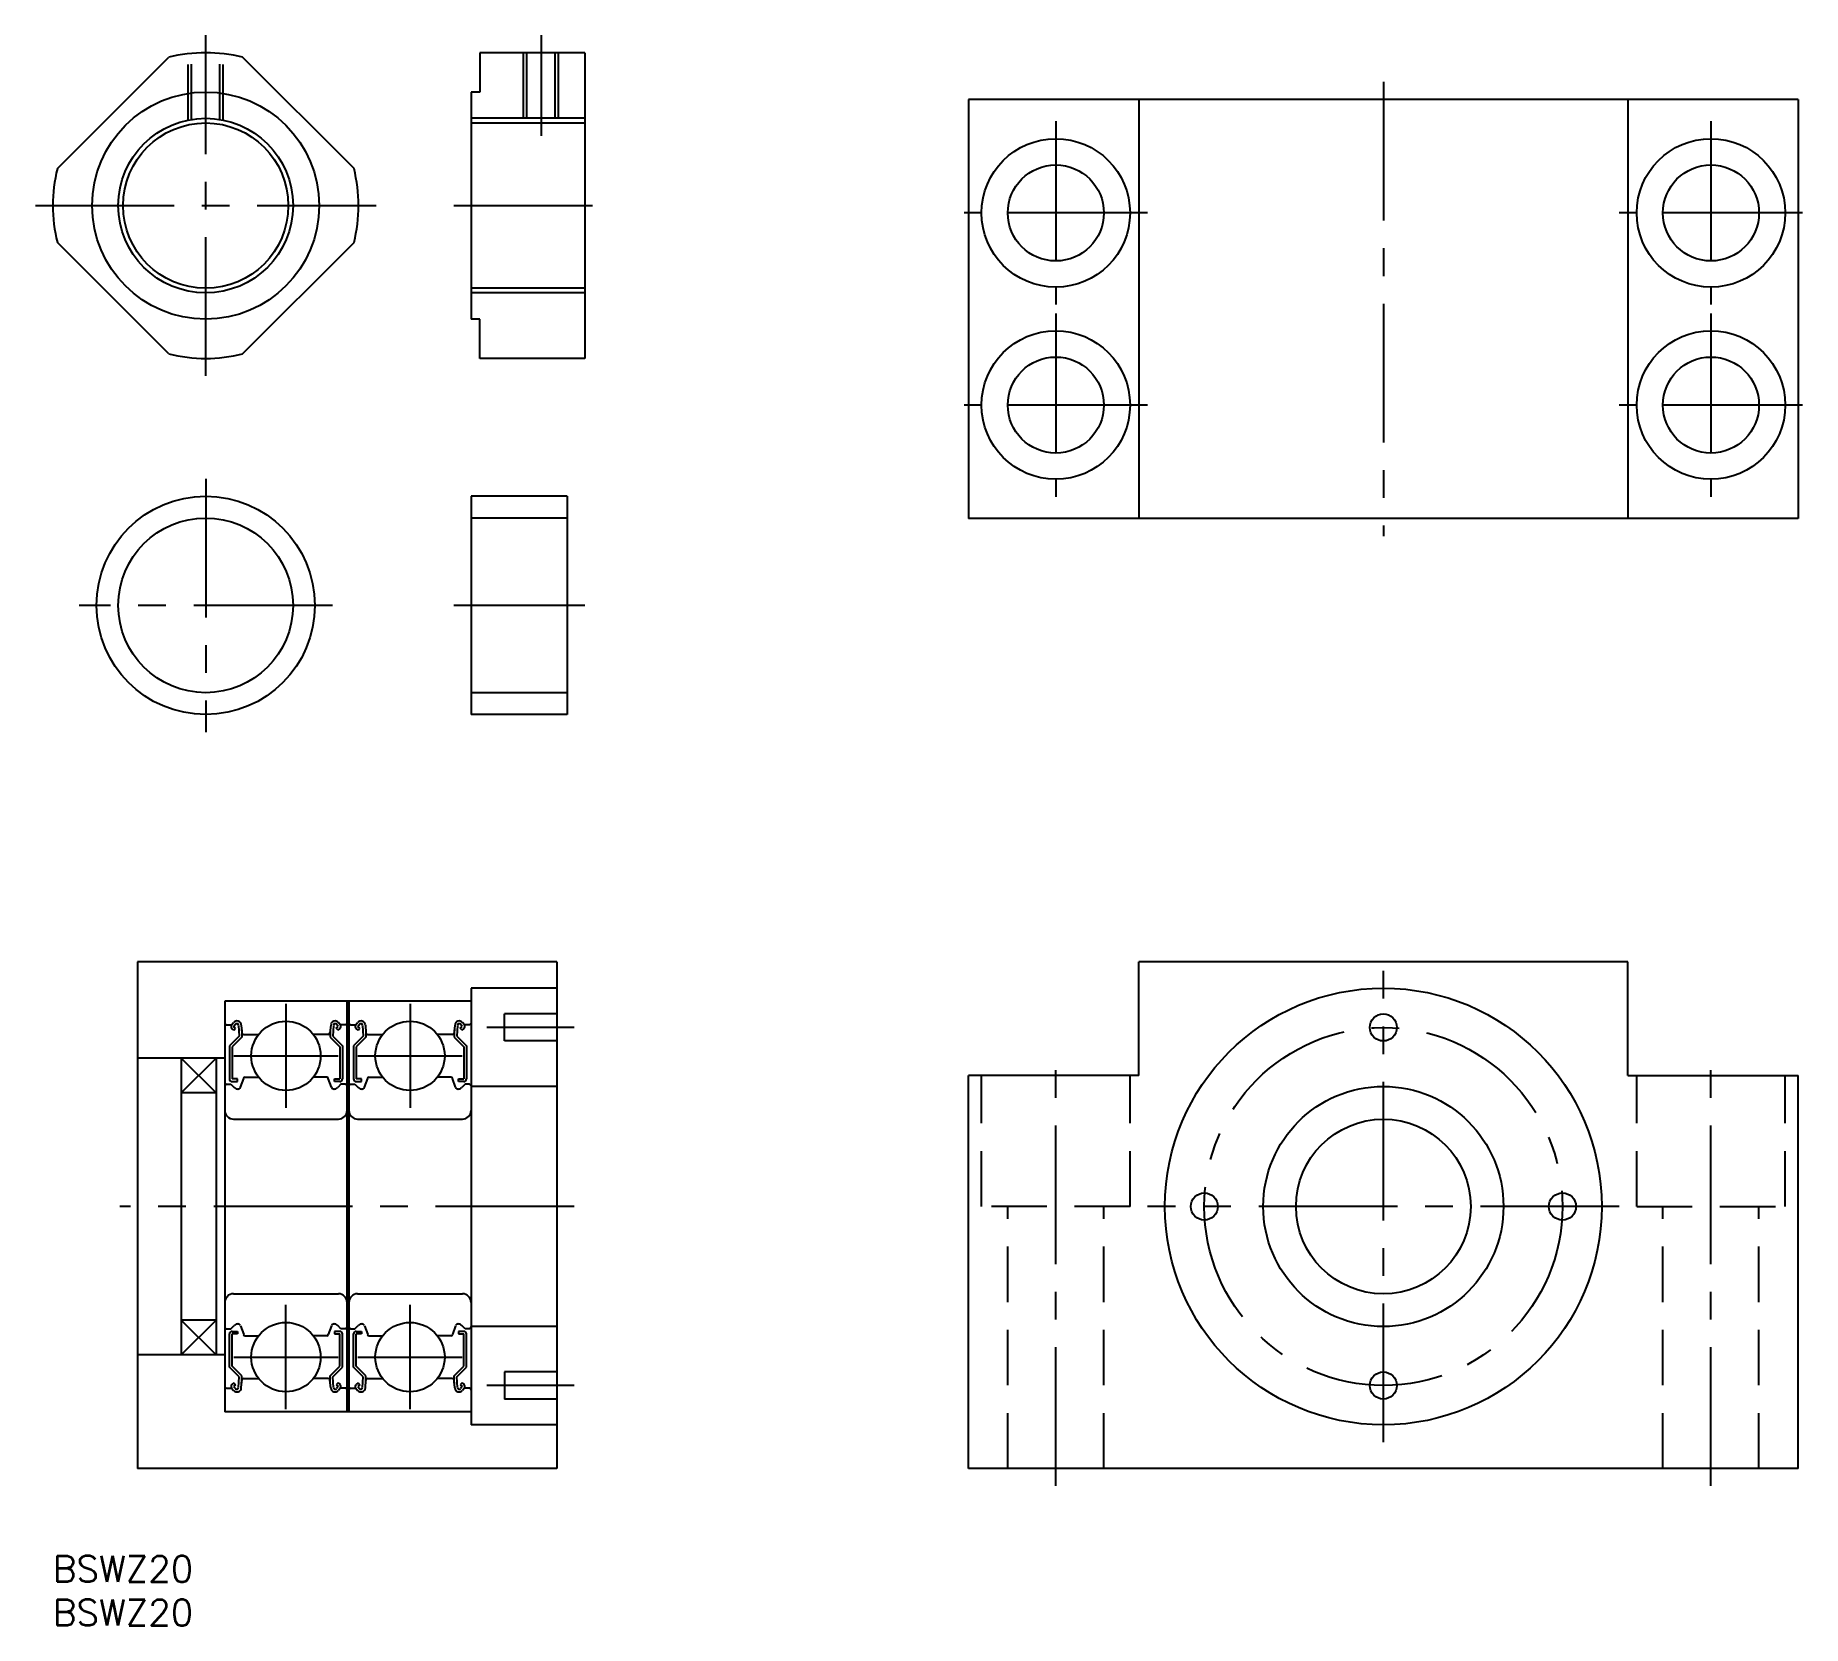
# Model space of a CAD drawing. Extents: x -2 to 200, y -8 to 174.
import ezdxf

# ---------------------------------------------------------------- set-up
doc = ezdxf.new("R2010")
doc.units = 0
doc.header["$LTSCALE"] = 0.5
doc.linetypes.add('CENTER', pattern=[50.8, 31.75, -6.35, 6.35, -6.35])
doc.linetypes.add('DASHED', pattern=[19.05, 12.7, -6.35])
for name, color, linetype in [('MSM_CENTER', 1, 'CENTER'), ('MSM_CONTINUOUS', 7, 'CONTINUOUS'), ('MSM_DASHED', 4, 'DASHED'), ('MSM_NARROW', 5, 'CONTINUOUS'), ('MSM_PART_NUMBER', 7, 'CONTINUOUS')]:
    doc.layers.add(name, color=color, linetype=linetype)
doc.styles.get("Standard").update_dxf_attribs({"font": 'txt.shx', "height": 3, "bigfont": 'bigfont.shx'})

# ---------------------------------------------------------------- blocks, each defined once
blk = doc.blocks.new('*U14')
at = {"layer": 'MSM_PART_NUMBER'}
blk.add_text('BSWZ20', height=3, dxfattribs=at).set_placement((0, -3))
blk = doc.blocks.new('*U15')
at = {"layer": 'MSM_PART_NUMBER'}
blk.add_text('BSWZ20', height=3, dxfattribs=at).set_placement((0, -8))

msp = doc.modelspace()

# ---------------------------------------------------------------- linework, layer by layer
at = {"layer": 'MSM_CENTER'}
for p, q in [((17.5, 135.11), (17.5, 174.11)), ((55.89, 174.11), (55.89, 162.61)), ((152.32, 168.77), (152.32, 116.77)), ((114.82, 164.27), (114.82, 143.27)), ((189.82, 164.27), (189.82, 143.27)), ((-2, 154.61), (37, 154.61)), ((45.89, 154.61), (62.89, 154.61)), ((125.32, 153.77), (104.32, 153.77)), ((200.32, 153.77), (179.32, 153.77)), ((114.82, 142.27), (114.82, 121.27)), ((189.82, 142.27), (189.82, 121.27)), ((125.32, 131.77), (104.32, 131.77)), ((200.32, 131.77), (179.32, 131.77)), ((17.5, 123.33), (17.5, 94.33)), ((32, 108.83), (3, 108.83)), ((60.89, 108.83), (45.89, 108.83)), ((152.32, 13), (152.32, 67)), ((26.69, 63.22), (26.69, 51.28)), ((40.89, 63.22), (40.89, 51.28)), ((59.69, 60.5), (49.69, 60.5)), ((20.72, 57.25), (32.66, 57.25)), ((34.92, 57.25), (46.86, 57.25)), ((114.82, 8), (114.82, 57)), ((189.82, 8), (189.82, 57)), ((59.69, 40), (7.69, 40)), ((179.32, 40), (125.32, 40)), ((26.69, 16.78), (26.69, 28.72)), ((40.89, 16.78), (40.89, 28.72)), ((20.72, 22.75), (32.66, 22.75)), ((34.92, 22.75), (46.86, 22.75)), ((59.69, 19.5), (49.69, 19.5))]:
    msp.add_line(p, q, dxfattribs=at)
msp.add_circle((152.32, 40), 20.5, dxfattribs=at)
at = {"layer": 'MSM_CONTINUOUS'}
for p, q in [((48.89, 172.11), (48.89, 167.61)), ((60.89, 172.11), (48.89, 172.11)), ((54.27, 164.61), (54.27, 172.11)), ((57.51, 164.61), (57.51, 172.11)), ((60.89, 172.11), (60.89, 137.11)), ((0.52, 158.84), (13.27, 171.59)), ((34.48, 158.84), (21.73, 171.59)), ((47.89, 167.61), (47.89, 141.61)), ((48.89, 167.61), (47.89, 167.61)), ((104.82, 166.77), (104.82, 118.77)), ((199.82, 166.77), (104.82, 166.77)), ((124.32, 166.77), (124.32, 118.77)), ((180.32, 166.77), (180.32, 118.77)), ((199.82, 166.77), (199.82, 118.77)), ((60.89, 164.06), (47.89, 164.06)), ((13.27, 137.62), (0.52, 150.37)), ((21.73, 137.62), (34.48, 150.37)), ((60.89, 145.15), (47.89, 145.15)), ((48.89, 141.61), (47.89, 141.61)), ((48.89, 137.11), (48.89, 141.61)), ((60.89, 137.11), (48.89, 137.11)), ((47.89, 121.33), (47.89, 96.33)), ((58.89, 121.33), (47.89, 121.33)), ((58.89, 121.33), (58.89, 96.33)), ((58.89, 118.83), (47.89, 118.83)), ((199.82, 118.77), (104.82, 118.77)), ((58.89, 98.83), (47.89, 98.83)), ((58.89, 96.33), (47.89, 96.33)), ((9.69, 68), (9.69, 10)), ((57.69, 68), (9.69, 68)), ((57.69, 68), (57.69, 10)), ((124.32, 55), (124.32, 68)), ((180.32, 68), (124.32, 68)), ((180.32, 55), (180.32, 68)), ((47.89, 65), (47.89, 15)), ((57.69, 65), (47.89, 65)), ((19.69, 63.5), (19.69, 16.5)), ((47.89, 63.5), (19.69, 63.5)), ((33.69, 16.5), (33.69, 63.5)), ((33.89, 63.5), (33.89, 16.5)), ((19.89, 60.8), (20.47, 60.8)), ((20.47, 60.8), (20.69, 61.06)), ((20.7, 60.61), (20.92, 60.86)), ((21.27, 60.74), (21.32, 59.5)), ((21.58, 60.78), (21.65, 59.88)), ((31.81, 60.78), (31.73, 59.88)), ((32.12, 60.74), (32.06, 59.5)), ((32.68, 60.61), (32.47, 60.86)), ((32.91, 60.8), (32.69, 61.06)), ((33.49, 60.8), (32.91, 60.8)), ((34.09, 60.8), (34.67, 60.8)), ((34.67, 60.8), (34.89, 61.06)), ((34.9, 60.61), (35.12, 60.86)), ((35.47, 60.74), (35.52, 59.5)), ((35.78, 60.78), (35.85, 59.88)), ((46.01, 60.78), (45.93, 59.88)), ((46.32, 60.74), (46.26, 59.5)), ((46.88, 60.61), (46.67, 60.86)), ((47.11, 60.8), (46.89, 61.06)), ((47.69, 60.8), (47.11, 60.8)), ((57.69, 62.05), (51.69, 62.05)), ((51.69, 58.95), (51.69, 62.05)), ((21.32, 59.5), (20.22, 58.4)), ((20.74, 60.18), (20.51, 60.38)), ((21.62, 59.38), (20.52, 58.28)), ((20.93, 60.41), (20.7, 60.61)), ((20.74, 60.18), (20.93, 60.41)), ((21.62, 60.23), (21.62, 59.38)), ((21.85, 59.7), (23.57, 59.7)), ((31.53, 59.7), (29.82, 59.7)), ((31.76, 60.23), (31.76, 59.38)), ((31.76, 59.38), (32.86, 58.28)), ((32.06, 59.5), (33.16, 58.4)), ((32.45, 60.41), (32.68, 60.61)), ((32.65, 60.18), (32.45, 60.41)), ((32.65, 60.18), (32.88, 60.38)), ((35.52, 59.5), (34.42, 58.4)), ((34.94, 60.18), (34.71, 60.38)), ((35.82, 59.38), (34.72, 58.28)), ((35.13, 60.41), (34.9, 60.61)), ((34.94, 60.18), (35.13, 60.41)), ((35.82, 60.23), (35.82, 59.38)), ((36.05, 59.7), (37.77, 59.7)), ((45.73, 59.7), (44.02, 59.7)), ((45.96, 60.23), (45.96, 59.38)), ((45.96, 59.38), (47.06, 58.28)), ((46.26, 59.5), (47.36, 58.4)), ((46.65, 60.41), (46.88, 60.61)), ((46.85, 60.18), (46.65, 60.41)), ((46.85, 60.18), (47.08, 60.38)), ((57.69, 58.95), (51.69, 58.95)), ((19.69, 57), (9.69, 57)), ((14.69, 57), (14.69, 23)), ((18.69, 57), (18.69, 23)), ((20.22, 58.4), (20.22, 54.6)), ((20.52, 58.28), (20.52, 54.6)), ((32.86, 58.28), (32.86, 54.6)), ((33.16, 58.4), (33.16, 54.6)), ((34.42, 58.4), (34.42, 54.6)), ((34.72, 58.28), (34.72, 54.6)), ((47.06, 58.28), (47.06, 54.6)), ((47.36, 58.4), (47.36, 54.6)), ((21.48, 53.65), (21.85, 54.67)), ((22.03, 54.8), (23.57, 54.8)), ((31.35, 54.8), (29.82, 54.8)), ((31.91, 53.65), (31.54, 54.67)), ((35.68, 53.65), (36.05, 54.67)), ((36.23, 54.8), (37.77, 54.8)), ((45.55, 54.8), (44.02, 54.8)), ((46.11, 53.65), (45.74, 54.67)), ((104.82, 10), (104.82, 55)), ((124.32, 55), (104.82, 55)), ((180.32, 55), (199.82, 55)), ((199.82, 10), (199.82, 55)), ((18.69, 53), (14.69, 53)), ((19.89, 54), (20.39, 54)), ((20.39, 54), (20.77, 53.63)), ((21.14, 54.6), (20.52, 54.6)), ((20.52, 54.3), (21.14, 54.3)), ((21.14, 54.3), (21.14, 54.6)), ((32.24, 54.3), (32.24, 54.6)), ((32.24, 54.6), (32.86, 54.6)), ((32.86, 54.3), (32.24, 54.3)), ((32.99, 54), (32.62, 53.63)), ((33.49, 54), (32.99, 54)), ((34.09, 54), (34.59, 54)), ((34.59, 54), (34.97, 53.63)), ((35.34, 54.6), (34.72, 54.6)), ((34.72, 54.3), (35.34, 54.3)), ((35.34, 54.3), (35.34, 54.6)), ((46.44, 54.3), (46.44, 54.6)), ((46.44, 54.6), (47.06, 54.6)), ((47.06, 54.3), (46.44, 54.3)), ((47.19, 54), (46.82, 53.63)), ((47.69, 54), (47.19, 54)), ((57.69, 53.75), (47.89, 53.75)), ((20.69, 50), (32.69, 50)), ((34.89, 50), (46.89, 50)), ((20.69, 30), (32.69, 30)), ((34.89, 30), (46.89, 30)), ((18.69, 27), (14.69, 27)), ((20.39, 26), (20.77, 26.37)), ((21.48, 26.35), (21.85, 25.33)), ((31.91, 26.35), (31.54, 25.33)), ((32.99, 26), (32.62, 26.37)), ((34.59, 26), (34.97, 26.37)), ((35.68, 26.35), (36.05, 25.33)), ((46.11, 26.35), (45.74, 25.33)), ((47.19, 26), (46.82, 26.37)), ((19.89, 26), (20.39, 26)), ((20.22, 21.6), (20.22, 25.4)), ((20.52, 25.7), (21.14, 25.7)), ((20.52, 21.72), (20.52, 25.4)), ((21.14, 25.4), (20.52, 25.4)), ((21.14, 25.7), (21.14, 25.4)), ((22.03, 25.2), (23.57, 25.2)), ((31.35, 25.2), (29.82, 25.2)), ((32.24, 25.7), (32.24, 25.4)), ((32.86, 25.7), (32.24, 25.7)), ((32.24, 25.4), (32.86, 25.4)), ((32.86, 21.72), (32.86, 25.4)), ((33.49, 26), (32.99, 26)), ((33.16, 21.6), (33.16, 25.4)), ((34.09, 26), (34.59, 26)), ((34.42, 21.6), (34.42, 25.4)), ((34.72, 25.7), (35.34, 25.7)), ((34.72, 21.72), (34.72, 25.4)), ((35.34, 25.4), (34.72, 25.4)), ((35.34, 25.7), (35.34, 25.4)), ((36.23, 25.2), (37.77, 25.2)), ((45.55, 25.2), (44.02, 25.2)), ((46.44, 25.7), (46.44, 25.4)), ((47.06, 25.7), (46.44, 25.7)), ((46.44, 25.4), (47.06, 25.4)), ((47.06, 21.72), (47.06, 25.4)), ((47.69, 26), (47.19, 26)), ((47.36, 21.6), (47.36, 25.4)), ((57.69, 26.25), (47.89, 26.25)), ((19.69, 23), (9.69, 23)), ((21.32, 20.5), (20.22, 21.6)), ((21.62, 20.62), (20.52, 21.72)), ((21.27, 19.26), (21.32, 20.5)), ((21.62, 19.77), (21.62, 20.62)), ((21.85, 20.3), (23.57, 20.3)), ((31.53, 20.3), (29.82, 20.3)), ((31.76, 20.62), (32.86, 21.72)), ((31.76, 19.77), (31.76, 20.62)), ((32.06, 20.5), (33.16, 21.6)), ((32.12, 19.26), (32.06, 20.5)), ((35.52, 20.5), (34.42, 21.6)), ((35.82, 20.62), (34.72, 21.72)), ((35.47, 19.26), (35.52, 20.5)), ((35.82, 19.77), (35.82, 20.62)), ((36.05, 20.3), (37.77, 20.3)), ((45.73, 20.3), (44.02, 20.3)), ((45.96, 20.62), (47.06, 21.72)), ((45.96, 19.77), (45.96, 20.62)), ((46.26, 20.5), (47.36, 21.6)), ((46.32, 19.26), (46.26, 20.5)), ((57.69, 21.05), (51.69, 21.05)), ((51.69, 21.05), (51.69, 17.95)), ((19.89, 19.2), (20.47, 19.2)), ((20.47, 19.2), (20.69, 18.94)), ((20.74, 19.82), (20.51, 19.62)), ((20.93, 19.59), (20.7, 19.39)), ((20.7, 19.39), (20.92, 19.14)), ((20.74, 19.82), (20.93, 19.59)), ((21.58, 19.22), (21.65, 20.12)), ((31.81, 19.22), (31.73, 20.12)), ((32.65, 19.82), (32.45, 19.59)), ((32.45, 19.59), (32.68, 19.39)), ((32.68, 19.39), (32.47, 19.14)), ((32.65, 19.82), (32.88, 19.62)), ((32.91, 19.2), (32.69, 18.94)), ((33.49, 19.2), (32.91, 19.2)), ((34.09, 19.2), (34.67, 19.2)), ((34.67, 19.2), (34.89, 18.94)), ((34.94, 19.82), (34.71, 19.62)), ((35.13, 19.59), (34.9, 19.39)), ((34.9, 19.39), (35.12, 19.14)), ((34.94, 19.82), (35.13, 19.59)), ((35.78, 19.22), (35.85, 20.12)), ((46.01, 19.22), (45.93, 20.12)), ((46.85, 19.82), (46.65, 19.59)), ((46.65, 19.59), (46.88, 19.39)), ((46.88, 19.39), (46.67, 19.14)), ((46.85, 19.82), (47.08, 19.62)), ((47.11, 19.2), (46.89, 18.94)), ((47.69, 19.2), (47.11, 19.2)), ((47.89, 16.5), (19.69, 16.5)), ((57.69, 17.95), (51.69, 17.95)), ((57.69, 15), (47.89, 15)), ((57.69, 10), (9.69, 10)), ((199.82, 10), (104.82, 10))]:
    msp.add_line(p, q, dxfattribs=at)
for centre, radius in [((17.5, 154.61), 13), ((17.5, 154.61), 9.46), ((114.82, 153.77), 8.5), ((189.82, 153.77), 8.5), ((114.82, 153.77), 5.5), ((189.82, 153.77), 5.5), ((114.82, 131.77), 8.5), ((189.82, 131.77), 8.5), ((114.82, 131.77), 5.5), ((189.82, 131.77), 5.5), ((17.5, 108.83), 12.5), ((17.5, 108.83), 10), ((152.32, 40), 25), ((26.69, 57.25), 3.97), ((40.89, 57.25), 3.97), ((152.32, 60.5), 1.55), ((152.32, 40), 13.75), ((152.32, 40), 10), ((131.82, 40), 1.55), ((172.82, 40), 1.55), ((26.69, 22.75), 3.97), ((40.89, 22.75), 3.97), ((152.32, 19.5), 1.55)]:
    msp.add_circle(centre, radius, dxfattribs=at)
for centre, radius, start, end in [((17.5, 154.61), 17.5, 76.0027, 103.9973), ((17.5, 154.61), 17.5, 166.0027, 193.9973), ((17.5, 154.61), 17.5, 346.0027, 13.9973), ((17.5, 154.61), 17.5, 256.0027, 283.9973), ((19.89, 61), 0.2, 180, 270), ((20.7, 60.61), 0.3, 139.9098, 229.9963), ((21.08, 60.74), 0.5, 4.987, 139.9098), ((21.07, 60.74), 0.2, 2.3754, 139.9922), ((32.31, 60.74), 0.5, 40.0902, 175.013), ((32.32, 60.74), 0.2, 40.0078, 177.6246), ((32.68, 60.61), 0.3, 310.0037, 40.0902), ((33.49, 61), 0.2, 270, 0), ((34.09, 61), 0.2, 180, 270), ((34.9, 60.61), 0.3, 139.9098, 229.9963), ((35.28, 60.74), 0.5, 4.987, 139.9098), ((35.27, 60.74), 0.2, 2.3754, 139.9922), ((46.51, 60.74), 0.5, 40.0902, 175.013), ((46.52, 60.74), 0.2, 40.0078, 177.6246), ((46.88, 60.61), 0.3, 310.0037, 40.0902), ((47.69, 61), 0.2, 270, 0), ((21.85, 59.9), 0.2, 184.987, 270), ((31.53, 59.9), 0.2, 270, 355.013), ((36.05, 59.9), 0.2, 184.987, 270), ((45.73, 59.9), 0.2, 270, 355.013), ((22.03, 54.6), 0.2, 90, 160.0299), ((31.35, 54.6), 0.2, 19.9701, 90), ((36.23, 54.6), 0.2, 90, 160.0299), ((45.55, 54.6), 0.2, 19.9701, 90), ((19.89, 53.8), 0.2, 90, 180), ((20.52, 54.6), 0.3, 180, 270), ((21.19, 54.05), 0.6, 225, 272.8048), ((21.19, 53.75), 0.3, 265.5374, 340.0299), ((32.19, 53.75), 0.3, 199.9701, 274.4626), ((32.2, 54.05), 0.6, 267.1952, 315), ((32.86, 54.6), 0.3, 270, 0), ((33.49, 53.8), 0.2, 0, 90), ((34.09, 53.8), 0.2, 90, 180), ((34.72, 54.6), 0.3, 180, 270), ((35.39, 54.05), 0.6, 225, 272.8048), ((35.39, 53.75), 0.3, 265.5374, 340.0299), ((46.39, 53.75), 0.3, 199.9701, 274.4626), ((46.4, 54.05), 0.6, 267.1952, 315), ((47.06, 54.6), 0.3, 270, 0), ((47.69, 53.8), 0.2, 0, 90), ((20.69, 51), 1, 180, 270), ((32.69, 51), 1, 270, 0), ((34.89, 51), 1, 180, 270), ((46.89, 51), 1, 270, 0), ((20.69, 29), 1, 90, 180), ((32.69, 29), 1, 0, 90), ((34.89, 29), 1, 90, 180), ((46.89, 29), 1, 0, 90), ((21.19, 25.95), 0.6, 87.1952, 135), ((21.19, 26.25), 0.3, 19.9701, 94.4626), ((32.19, 26.25), 0.3, 85.5374, 160.0299), ((32.2, 25.95), 0.6, 45, 92.8048), ((35.39, 25.95), 0.6, 87.1952, 135), ((35.39, 26.25), 0.3, 19.9701, 94.4626), ((46.39, 26.25), 0.3, 85.5374, 160.0299), ((46.4, 25.95), 0.6, 45, 92.8048), ((19.89, 26.2), 0.2, 180, 270), ((20.52, 25.4), 0.3, 90, 180), ((22.03, 25.4), 0.2, 199.9701, 270), ((31.35, 25.4), 0.2, 270, 340.0299), ((32.86, 25.4), 0.3, 0, 90), ((33.49, 26.2), 0.2, 270, 0), ((34.09, 26.2), 0.2, 180, 270), ((34.72, 25.4), 0.3, 90, 180), ((36.23, 25.4), 0.2, 199.9701, 270), ((45.55, 25.4), 0.2, 270, 340.0299), ((47.06, 25.4), 0.3, 0, 90), ((47.69, 26.2), 0.2, 270, 0), ((21.85, 20.1), 0.2, 90, 175.013), ((31.53, 20.1), 0.2, 4.987, 90), ((36.05, 20.1), 0.2, 90, 175.013), ((45.73, 20.1), 0.2, 4.987, 90), ((19.89, 19), 0.2, 90, 180), ((20.7, 19.39), 0.3, 130.0037, 220.0902), ((21.08, 19.26), 0.5, 220.0902, 355.013), ((21.07, 19.26), 0.2, 220.0078, 357.6246), ((32.31, 19.26), 0.5, 184.987, 319.9098), ((32.32, 19.26), 0.2, 182.3754, 319.9922), ((32.68, 19.39), 0.3, 319.9098, 49.9963), ((33.49, 19), 0.2, 0, 90), ((34.09, 19), 0.2, 90, 180), ((34.9, 19.39), 0.3, 130.0037, 220.0902), ((35.28, 19.26), 0.5, 220.0902, 355.013), ((35.27, 19.26), 0.2, 220.0078, 357.6246), ((46.51, 19.26), 0.5, 184.987, 319.9098), ((46.52, 19.26), 0.2, 182.3754, 319.9922), ((46.88, 19.39), 0.3, 319.9098, 49.9963), ((47.69, 19), 0.2, 0, 90)]:
    msp.add_arc(centre, radius, start, end, dxfattribs=at)
at = {"layer": 'MSM_DASHED'}
for p, q in [((15.5, 164.4), (15.5, 171.99)), ((15.88, 164.47), (15.88, 172.03)), ((19.12, 164.47), (19.12, 172.03)), ((19.5, 164.4), (19.5, 171.99)), ((106.32, 40), (106.32, 55)), ((123.32, 40), (123.32, 55)), ((181.32, 40), (181.32, 55)), ((198.32, 40), (198.32, 55)), ((123.32, 40), (106.32, 40)), ((109.32, 10), (109.32, 40)), ((120.32, 10), (120.32, 40)), ((181.32, 40), (198.32, 40)), ((184.32, 10), (184.32, 40)), ((195.32, 10), (195.32, 40))]:
    msp.add_line(p, q, dxfattribs=at)
at = {"layer": 'MSM_NARROW'}
for p, q in [((53.89, 164.61), (53.89, 172.11)), ((57.89, 164.61), (57.89, 172.11)), ((60.89, 164.61), (47.89, 164.61)), ((60.89, 144.61), (47.89, 144.61)), ((18.69, 57), (14.69, 53)), ((14.69, 57), (18.69, 53)), ((18.69, 23), (14.69, 27)), ((14.69, 23), (18.69, 27))]:
    msp.add_line(p, q, dxfattribs=at)
msp.add_circle((17.5, 154.61), 10, dxfattribs=at)

# ---------------------------------------------------------------- block references
at = {"layer": 'MSM_CONTINUOUS'}
for name in ['*U14', '*U15']:
    msp.add_blockref(name, (0, 0), dxfattribs=at)

doc.saveas('drawing.dxf')
